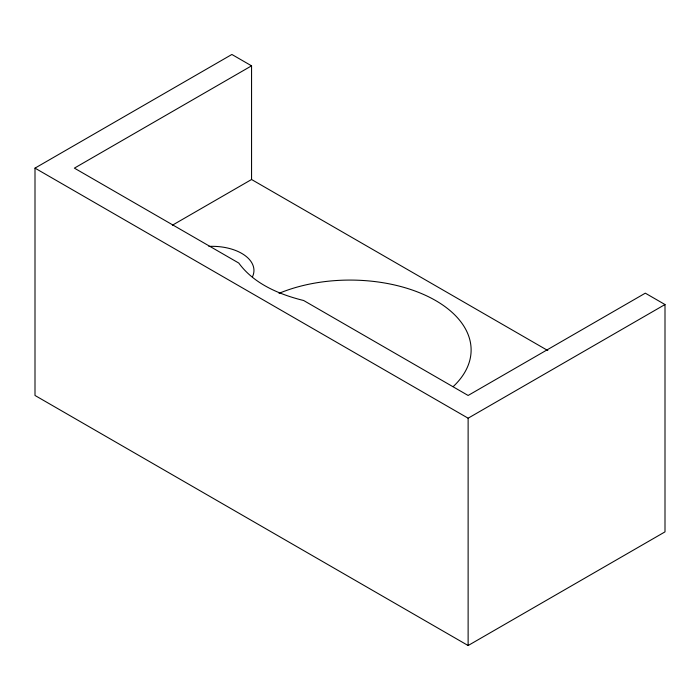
<?xml version="1.0" encoding="UTF-8"?>
<svg xmlns="http://www.w3.org/2000/svg" width="700" height="700" viewBox="0 0 700 700"><rect width="100%" height="100%" fill="white"/><g stroke="black" fill="none" stroke-linecap="round" stroke-linejoin="round"><path stroke-width="1.05" d="M251.562 65.835L74.375 168.131L238.77 263.051C253.916 283.824 279.3 294.499 303.66 300.51L468.125 395.465L645.312 293.169L665 304.535L665 531.869L468.125 645.531L35 395.465L35 168.131L231.875 54.469L251.562 65.835L251.562 179.506L547.82 350.543M172.393 225.207L251.562 179.506M35 168.131L468.125 418.197L665 304.535M468.125 418.197L468.125 645.531M279.046 293.335A121.117 69.921 0 0 1 432.364 298.734A121.117 69.921 0 0 1 453.206 386.592M208.924 246.4A41.764 24.115 0 0 1 252.525 276.675"/></g></svg>
